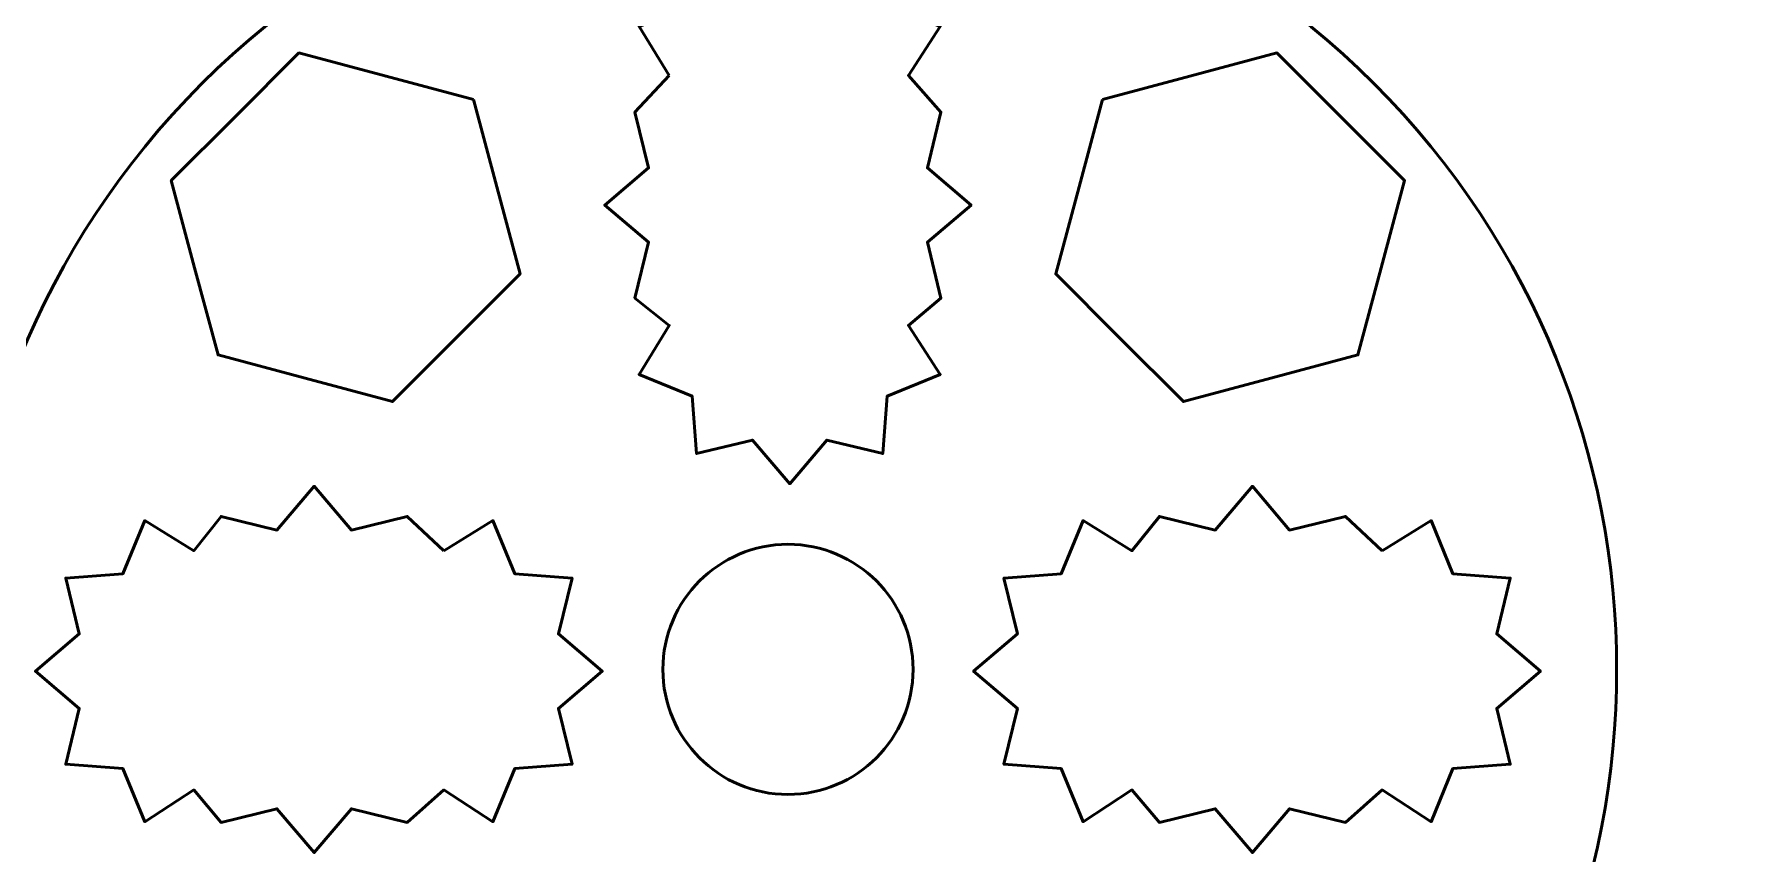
# Model space of a CAD drawing. Header units: centimetres. Extents: x -21 to 0, y -29.7 to 0.
# Drawn here: x -11.41 to -5.94, y -13.69 to -11.07 of the extents above; entities that cross this region are included whole.
import ezdxf

# ---------------------------------------------------------------- set-up
doc = ezdxf.new("R2010")
doc.units = ezdxf.units.CM
doc.header["$MEASUREMENT"] = 0
doc.layers.add('Layer 1', color=7, linetype='Continuous')

msp = doc.modelspace()

# ---------------------------------------------------------------- linework, layer by layer
at = {"layer": 'Layer 1', "color": 22, "lineweight": 53}
msp.add_open_spline([(-21.00003, -29.19995), (-21.00003, -29.19995), (-21.00003, -0.49992), (-21.00003, -0.49992), (-21.00003, -0.49992), (-21.00003, -0.22295), (-20.77694, 0.00004), (-20.49994, 0.00004), (-20.49994, 0.00004), (-20.49994, 0.00004), (-0.50008, 0.00004), (-0.50008, 0.00004), (-0.50008, 0.00004), (-0.22294, 0.00004), (0.00002, -0.22295), (0.00002, -0.49992), (0.00002, -0.49992), (0.00002, -0.49992), (0.00002, -29.19995), (0.00002, -29.19995), (0.00002, -29.19995), (0.00002, -29.47695), (-0.22294, -29.70004), (-0.50008, -29.70004), (-0.50008, -29.70004), (-0.50008, -29.70004), (-20.49994, -29.70004), (-20.49994, -29.70004), (-20.49994, -29.70004), (-20.77694, -29.70004), (-21.00003, -29.47695), (-21.00003, -29.19995)], degree=3, knots=[0, 0, 0, 0, 0.125, 0.125, 0.125, 0.125, 0.25, 0.25, 0.25, 0.25, 0.375, 0.375, 0.375, 0.375, 0.5, 0.5, 0.5, 0.5, 0.625, 0.625, 0.625, 0.625, 0.75, 0.75, 0.75, 0.75, 0.875, 0.875, 0.875, 0.875, 1, 1, 1, 1], dxfattribs=at)
at = {"layer": 'Layer 1', "color": 114, "lineweight": 53}
msp.add_open_spline([(-7.12615, -11.22619), (-6.09145, -12.26089), (-6.09145, -13.93913), (-7.12618, -14.97386), (-7.12618, -14.97386), (-8.16088, -16.00856), (-9.83912, -16.00856), (-10.87382, -14.97386), (-10.87382, -14.97386), (-11.90854, -13.93913), (-11.90854, -12.26089), (-10.87384, -11.22619), (-10.87384, -11.22619), (-9.83912, -10.19146), (-8.16088, -10.19146), (-7.12615, -11.22619)], degree=3, knots=[0, 0, 0, 0, 0.25, 0.25, 0.25, 0.25, 0.5, 0.5, 0.5, 0.5, 0.75, 0.75, 0.75, 0.75, 1, 1, 1, 1], dxfattribs=at)
at = {"layer": 'Layer 1', "color": 250, "lineweight": 53}
for points, knots in [([(-9.37954, -11.20004), (-9.37954, -11.20004), (-9.48909, -11.31733), (-9.48909, -11.31733), (-9.48909, -11.31733), (-9.48909, -11.31733), (-9.44585, -11.49586), (-9.44585, -11.49586), (-9.44585, -11.49586), (-9.44585, -11.49586), (-9.58577, -11.61488), (-9.58577, -11.61488), (-9.58577, -11.61488), (-9.58577, -11.61488), (-9.44585, -11.73391), (-9.44585, -11.73391), (-9.44585, -11.73391), (-9.44585, -11.73391), (-9.48909, -11.91244), (-9.48909, -11.91244), (-9.48909, -11.91244), (-9.48909, -11.91244), (-9.37954, -12.00004), (-9.37954, -12.00004), (-9.37954, -12.00004), (-9.37954, -12.00004), (-9.47583, -12.15647), (-9.47583, -12.15647), (-9.47583, -12.15647), (-9.47583, -12.15647), (-9.30598, -12.22643), (-9.30598, -12.22643), (-9.30598, -12.22643), (-9.30598, -12.22643), (-9.29194, -12.40959), (-9.29194, -12.40959), (-9.29194, -12.40959), (-9.29194, -12.40959), (-9.11341, -12.36635), (-9.11341, -12.36635), (-9.11341, -12.36635), (-9.11341, -12.36635), (-8.99438, -12.50627), (-8.99438, -12.50627), (-8.99438, -12.50627), (-8.99438, -12.50627), (-8.87536, -12.36635), (-8.87536, -12.36635), (-8.87536, -12.36635), (-8.87536, -12.36635), (-8.69683, -12.40959), (-8.69683, -12.40959), (-8.69683, -12.40959), (-8.69683, -12.40959), (-8.68278, -12.22643), (-8.68278, -12.22643), (-8.68278, -12.22643), (-8.68278, -12.22643), (-8.51294, -12.15647), (-8.51294, -12.15647), (-8.51294, -12.15647), (-8.51294, -12.15647), (-8.61483, -12.00004), (-8.61483, -12.00004), (-8.61483, -12.00004), (-8.61483, -12.00004), (-8.51088, -11.91244), (-8.51088, -11.91244), (-8.51088, -11.91244), (-8.51088, -11.91244), (-8.55412, -11.73391), (-8.55412, -11.73391), (-8.55412, -11.73391), (-8.55412, -11.73391), (-8.4142, -11.61488), (-8.4142, -11.61488), (-8.4142, -11.61488), (-8.4142, -11.61488), (-8.55412, -11.49586), (-8.55412, -11.49586), (-8.55412, -11.49586), (-8.55412, -11.49586), (-8.51088, -11.31733), (-8.51088, -11.31733), (-8.51088, -11.31733), (-8.51088, -11.31733), (-8.61483, -11.20004), (-8.61483, -11.20004), (-8.61483, -11.20004), (-8.61483, -11.20004), (-8.51294, -11.04361), (-8.51294, -11.04361), (-8.51294, -11.04361), (-8.51294, -11.04361), (-8.68278, -10.97365), (-8.68278, -10.97365), (-8.68278, -10.97365), (-8.68278, -10.97365), (-8.69683, -10.79049), (-8.69683, -10.79049), (-8.69683, -10.79049), (-8.69683, -10.79049), (-8.87536, -10.83373), (-8.87536, -10.83373), (-8.87536, -10.83373), (-8.87536, -10.83373), (-8.99438, -10.69381), (-8.99438, -10.69381), (-8.99438, -10.69381), (-8.99438, -10.69381), (-9.11341, -10.83373), (-9.11341, -10.83373), (-9.11341, -10.83373), (-9.11341, -10.83373), (-9.29194, -10.79049), (-9.29194, -10.79049), (-9.29194, -10.79049), (-9.29194, -10.79049), (-9.30598, -10.97365), (-9.30598, -10.97365), (-9.30598, -10.97365), (-9.30598, -10.97365), (-9.47583, -11.04361), (-9.47583, -11.04361), (-9.47583, -11.04361), (-9.47583, -11.04361), (-9.37954, -11.20004), (-9.37954, -11.20004)], [0, 0, 0, 0, 0.03125, 0.03125, 0.03125, 0.03125, 0.0625, 0.0625, 0.0625, 0.0625, 0.09375, 0.09375, 0.09375, 0.09375, 0.125, 0.125, 0.125, 0.125, 0.15625, 0.15625, 0.15625, 0.15625, 0.1875, 0.1875, 0.1875, 0.1875, 0.21875, 0.21875, 0.21875, 0.21875, 0.25, 0.25, 0.25, 0.25, 0.28125, 0.28125, 0.28125, 0.28125, 0.3125, 0.3125, 0.3125, 0.3125, 0.34375, 0.34375, 0.34375, 0.34375, 0.375, 0.375, 0.375, 0.375, 0.40625, 0.40625, 0.40625, 0.40625, 0.4375, 0.4375, 0.4375, 0.4375, 0.46875, 0.46875, 0.46875, 0.46875, 0.5, 0.5, 0.5, 0.5, 0.53125, 0.53125, 0.53125, 0.53125, 0.5625, 0.5625, 0.5625, 0.5625, 0.59375, 0.59375, 0.59375, 0.59375, 0.625, 0.625, 0.625, 0.625, 0.65625, 0.65625, 0.65625, 0.65625, 0.6875, 0.6875, 0.6875, 0.6875, 0.71875, 0.71875, 0.71875, 0.71875, 0.75, 0.75, 0.75, 0.75, 0.78125, 0.78125, 0.78125, 0.78125, 0.8125, 0.8125, 0.8125, 0.8125, 0.84375, 0.84375, 0.84375, 0.84375, 0.875, 0.875, 0.875, 0.875, 0.90625, 0.90625, 0.90625, 0.90625, 0.9375, 0.9375, 0.9375, 0.9375, 0.96875, 0.96875, 0.96875, 0.96875, 1, 1, 1, 1]), ([(-10.00597, -11.27755), (-10.00597, -11.27755), (-9.93125, -11.55638), (-9.93125, -11.55638), (-9.93125, -11.55638), (-9.93125, -11.55638), (-9.85654, -11.83523), (-9.85654, -11.83523), (-9.85654, -11.83523), (-9.85654, -11.83523), (-10.06066, -12.03935), (-10.06066, -12.03935), (-10.06066, -12.03935), (-10.06066, -12.03935), (-10.26478, -12.24347), (-10.26478, -12.24347), (-10.26478, -12.24347), (-10.26478, -12.24347), (-10.54363, -12.16876), (-10.54363, -12.16876), (-10.54363, -12.16876), (-10.54363, -12.16876), (-10.82246, -12.09404), (-10.82246, -12.09404), (-10.82246, -12.09404), (-10.82246, -12.09404), (-10.89717, -11.81521), (-10.89717, -11.81521), (-10.89717, -11.81521), (-10.89717, -11.81521), (-10.97189, -11.53637), (-10.97189, -11.53637), (-10.97189, -11.53637), (-10.97189, -11.53637), (-10.76777, -11.33224), (-10.76777, -11.33224), (-10.76777, -11.33224), (-10.76777, -11.33224), (-10.56364, -11.12812), (-10.56364, -11.12812), (-10.56364, -11.12812), (-10.56364, -11.12812), (-10.2848, -11.20284), (-10.2848, -11.20284), (-10.2848, -11.20284), (-10.2848, -11.20284), (-10.00597, -11.27755), (-10.00597, -11.27755)], [0, 0, 0, 0, 0.0833333, 0.0833333, 0.0833333, 0.0833333, 0.1666667, 0.1666667, 0.1666667, 0.1666667, 0.25, 0.25, 0.25, 0.25, 0.3333333, 0.3333333, 0.3333333, 0.3333333, 0.4166667, 0.4166667, 0.4166667, 0.4166667, 0.5, 0.5, 0.5, 0.5, 0.5833333, 0.5833333, 0.5833333, 0.5833333, 0.6666667, 0.6666667, 0.6666667, 0.6666667, 0.75, 0.75, 0.75, 0.75, 0.8333333, 0.8333333, 0.8333333, 0.8333333, 0.9166667, 0.9166667, 0.9166667, 0.9166667, 1, 1, 1, 1]), ([(-7.99403, -11.27755), (-7.99403, -11.27755), (-7.7152, -11.20284), (-7.7152, -11.20284), (-7.7152, -11.20284), (-7.7152, -11.20284), (-7.43636, -11.12812), (-7.43636, -11.12812), (-7.43636, -11.12812), (-7.43636, -11.12812), (-7.23223, -11.33224), (-7.23223, -11.33224), (-7.23223, -11.33224), (-7.23223, -11.33224), (-7.02811, -11.53637), (-7.02811, -11.53637), (-7.02811, -11.53637), (-7.02811, -11.53637), (-7.10283, -11.81521), (-7.10283, -11.81521), (-7.10283, -11.81521), (-7.10283, -11.81521), (-7.17754, -12.09404), (-7.17754, -12.09404), (-7.17754, -12.09404), (-7.17754, -12.09404), (-7.45637, -12.16876), (-7.45637, -12.16876), (-7.45637, -12.16876), (-7.45637, -12.16876), (-7.73522, -12.24347), (-7.73522, -12.24347), (-7.73522, -12.24347), (-7.73522, -12.24347), (-7.93934, -12.03935), (-7.93934, -12.03935), (-7.93934, -12.03935), (-7.93934, -12.03935), (-8.14346, -11.83523), (-8.14346, -11.83523), (-8.14346, -11.83523), (-8.14346, -11.83523), (-8.06875, -11.55638), (-8.06875, -11.55638), (-8.06875, -11.55638), (-8.06875, -11.55638), (-7.99403, -11.27755), (-7.99403, -11.27755)], [0, 0, 0, 0, 0.0833333, 0.0833333, 0.0833333, 0.0833333, 0.1666667, 0.1666667, 0.1666667, 0.1666667, 0.25, 0.25, 0.25, 0.25, 0.3333333, 0.3333333, 0.3333333, 0.3333333, 0.4166667, 0.4166667, 0.4166667, 0.4166667, 0.5, 0.5, 0.5, 0.5, 0.5833333, 0.5833333, 0.5833333, 0.5833333, 0.6666667, 0.6666667, 0.6666667, 0.6666667, 0.75, 0.75, 0.75, 0.75, 0.8333333, 0.8333333, 0.8333333, 0.8333333, 0.9166667, 0.9166667, 0.9166667, 0.9166667, 1, 1, 1, 1]), ([(-10.09999, -12.72049), (-10.09999, -12.72049), (-10.21728, -12.61094), (-10.21728, -12.61094), (-10.21728, -12.61094), (-10.21728, -12.61094), (-10.39581, -12.65418), (-10.39581, -12.65418), (-10.39581, -12.65418), (-10.39581, -12.65418), (-10.51483, -12.51426), (-10.51483, -12.51426), (-10.51483, -12.51426), (-10.51483, -12.51426), (-10.63386, -12.65418), (-10.63386, -12.65418), (-10.63386, -12.65418), (-10.63386, -12.65418), (-10.81239, -12.61094), (-10.81239, -12.61094), (-10.81239, -12.61094), (-10.81239, -12.61094), (-10.89999, -12.72049), (-10.89999, -12.72049), (-10.89999, -12.72049), (-10.89999, -12.72049), (-11.05642, -12.6242), (-11.05642, -12.6242), (-11.05642, -12.6242), (-11.05642, -12.6242), (-11.12638, -12.79405), (-11.12638, -12.79405), (-11.12638, -12.79405), (-11.12638, -12.79405), (-11.30954, -12.80809), (-11.30954, -12.80809), (-11.30954, -12.80809), (-11.30954, -12.80809), (-11.2663, -12.98662), (-11.2663, -12.98662), (-11.2663, -12.98662), (-11.2663, -12.98662), (-11.40622, -13.10565), (-11.40622, -13.10565), (-11.40622, -13.10565), (-11.40622, -13.10565), (-11.2663, -13.22467), (-11.2663, -13.22467), (-11.2663, -13.22467), (-11.2663, -13.22467), (-11.30954, -13.4032), (-11.30954, -13.4032), (-11.30954, -13.4032), (-11.30954, -13.4032), (-11.12638, -13.41725), (-11.12638, -13.41725), (-11.12638, -13.41725), (-11.12638, -13.41725), (-11.05642, -13.58709), (-11.05642, -13.58709), (-11.05642, -13.58709), (-11.05642, -13.58709), (-10.89999, -13.4852), (-10.89999, -13.4852), (-10.89999, -13.4852), (-10.89999, -13.4852), (-10.81239, -13.58915), (-10.81239, -13.58915), (-10.81239, -13.58915), (-10.81239, -13.58915), (-10.63386, -13.54591), (-10.63386, -13.54591), (-10.63386, -13.54591), (-10.63386, -13.54591), (-10.51483, -13.68583), (-10.51483, -13.68583), (-10.51483, -13.68583), (-10.51483, -13.68583), (-10.39581, -13.54591), (-10.39581, -13.54591), (-10.39581, -13.54591), (-10.39581, -13.54591), (-10.21728, -13.58915), (-10.21728, -13.58915), (-10.21728, -13.58915), (-10.21728, -13.58915), (-10.09999, -13.4852), (-10.09999, -13.4852), (-10.09999, -13.4852), (-10.09999, -13.4852), (-9.94356, -13.58709), (-9.94356, -13.58709), (-9.94356, -13.58709), (-9.94356, -13.58709), (-9.8736, -13.41725), (-9.8736, -13.41725), (-9.8736, -13.41725), (-9.8736, -13.41725), (-9.69044, -13.4032), (-9.69044, -13.4032), (-9.69044, -13.4032), (-9.69044, -13.4032), (-9.73368, -13.22467), (-9.73368, -13.22467), (-9.73368, -13.22467), (-9.73368, -13.22467), (-9.59376, -13.10565), (-9.59376, -13.10565), (-9.59376, -13.10565), (-9.59376, -13.10565), (-9.73368, -12.98662), (-9.73368, -12.98662), (-9.73368, -12.98662), (-9.73368, -12.98662), (-9.69044, -12.80809), (-9.69044, -12.80809), (-9.69044, -12.80809), (-9.69044, -12.80809), (-9.8736, -12.79405), (-9.8736, -12.79405), (-9.8736, -12.79405), (-9.8736, -12.79405), (-9.94356, -12.6242), (-9.94356, -12.6242), (-9.94356, -12.6242), (-9.94356, -12.6242), (-10.09999, -12.72049), (-10.09999, -12.72049)], [0, 0, 0, 0, 0.03125, 0.03125, 0.03125, 0.03125, 0.0625, 0.0625, 0.0625, 0.0625, 0.09375, 0.09375, 0.09375, 0.09375, 0.125, 0.125, 0.125, 0.125, 0.15625, 0.15625, 0.15625, 0.15625, 0.1875, 0.1875, 0.1875, 0.1875, 0.21875, 0.21875, 0.21875, 0.21875, 0.25, 0.25, 0.25, 0.25, 0.28125, 0.28125, 0.28125, 0.28125, 0.3125, 0.3125, 0.3125, 0.3125, 0.34375, 0.34375, 0.34375, 0.34375, 0.375, 0.375, 0.375, 0.375, 0.40625, 0.40625, 0.40625, 0.40625, 0.4375, 0.4375, 0.4375, 0.4375, 0.46875, 0.46875, 0.46875, 0.46875, 0.5, 0.5, 0.5, 0.5, 0.53125, 0.53125, 0.53125, 0.53125, 0.5625, 0.5625, 0.5625, 0.5625, 0.59375, 0.59375, 0.59375, 0.59375, 0.625, 0.625, 0.625, 0.625, 0.65625, 0.65625, 0.65625, 0.65625, 0.6875, 0.6875, 0.6875, 0.6875, 0.71875, 0.71875, 0.71875, 0.71875, 0.75, 0.75, 0.75, 0.75, 0.78125, 0.78125, 0.78125, 0.78125, 0.8125, 0.8125, 0.8125, 0.8125, 0.84375, 0.84375, 0.84375, 0.84375, 0.875, 0.875, 0.875, 0.875, 0.90625, 0.90625, 0.90625, 0.90625, 0.9375, 0.9375, 0.9375, 0.9375, 0.96875, 0.96875, 0.96875, 0.96875, 1, 1, 1, 1]), ([(-7.09999, -12.72049), (-7.09999, -12.72049), (-7.21728, -12.61094), (-7.21728, -12.61094), (-7.21728, -12.61094), (-7.21728, -12.61094), (-7.39581, -12.65418), (-7.39581, -12.65418), (-7.39581, -12.65418), (-7.39581, -12.65418), (-7.51483, -12.51426), (-7.51483, -12.51426), (-7.51483, -12.51426), (-7.51483, -12.51426), (-7.63386, -12.65418), (-7.63386, -12.65418), (-7.63386, -12.65418), (-7.63386, -12.65418), (-7.81239, -12.61094), (-7.81239, -12.61094), (-7.81239, -12.61094), (-7.81239, -12.61094), (-7.89999, -12.72049), (-7.89999, -12.72049), (-7.89999, -12.72049), (-7.89999, -12.72049), (-8.05642, -12.6242), (-8.05642, -12.6242), (-8.05642, -12.6242), (-8.05642, -12.6242), (-8.12638, -12.79405), (-8.12638, -12.79405), (-8.12638, -12.79405), (-8.12638, -12.79405), (-8.30954, -12.80809), (-8.30954, -12.80809), (-8.30954, -12.80809), (-8.30954, -12.80809), (-8.2663, -12.98662), (-8.2663, -12.98662), (-8.2663, -12.98662), (-8.2663, -12.98662), (-8.40622, -13.10565), (-8.40622, -13.10565), (-8.40622, -13.10565), (-8.40622, -13.10565), (-8.2663, -13.22467), (-8.2663, -13.22467), (-8.2663, -13.22467), (-8.2663, -13.22467), (-8.30954, -13.4032), (-8.30954, -13.4032), (-8.30954, -13.4032), (-8.30954, -13.4032), (-8.12638, -13.41725), (-8.12638, -13.41725), (-8.12638, -13.41725), (-8.12638, -13.41725), (-8.05642, -13.58709), (-8.05642, -13.58709), (-8.05642, -13.58709), (-8.05642, -13.58709), (-7.89999, -13.4852), (-7.89999, -13.4852), (-7.89999, -13.4852), (-7.89999, -13.4852), (-7.81239, -13.58915), (-7.81239, -13.58915), (-7.81239, -13.58915), (-7.81239, -13.58915), (-7.63386, -13.54591), (-7.63386, -13.54591), (-7.63386, -13.54591), (-7.63386, -13.54591), (-7.51483, -13.68583), (-7.51483, -13.68583), (-7.51483, -13.68583), (-7.51483, -13.68583), (-7.39581, -13.54591), (-7.39581, -13.54591), (-7.39581, -13.54591), (-7.39581, -13.54591), (-7.21728, -13.58915), (-7.21728, -13.58915), (-7.21728, -13.58915), (-7.21728, -13.58915), (-7.09999, -13.4852), (-7.09999, -13.4852), (-7.09999, -13.4852), (-7.09999, -13.4852), (-6.94356, -13.58709), (-6.94356, -13.58709), (-6.94356, -13.58709), (-6.94356, -13.58709), (-6.8736, -13.41725), (-6.8736, -13.41725), (-6.8736, -13.41725), (-6.8736, -13.41725), (-6.69044, -13.4032), (-6.69044, -13.4032), (-6.69044, -13.4032), (-6.69044, -13.4032), (-6.73368, -13.22467), (-6.73368, -13.22467), (-6.73368, -13.22467), (-6.73368, -13.22467), (-6.59376, -13.10565), (-6.59376, -13.10565), (-6.59376, -13.10565), (-6.59376, -13.10565), (-6.73368, -12.98662), (-6.73368, -12.98662), (-6.73368, -12.98662), (-6.73368, -12.98662), (-6.69044, -12.80809), (-6.69044, -12.80809), (-6.69044, -12.80809), (-6.69044, -12.80809), (-6.8736, -12.79405), (-6.8736, -12.79405), (-6.8736, -12.79405), (-6.8736, -12.79405), (-6.94356, -12.6242), (-6.94356, -12.6242), (-6.94356, -12.6242), (-6.94356, -12.6242), (-7.09999, -12.72049), (-7.09999, -12.72049)], [0, 0, 0, 0, 0.03125, 0.03125, 0.03125, 0.03125, 0.0625, 0.0625, 0.0625, 0.0625, 0.09375, 0.09375, 0.09375, 0.09375, 0.125, 0.125, 0.125, 0.125, 0.15625, 0.15625, 0.15625, 0.15625, 0.1875, 0.1875, 0.1875, 0.1875, 0.21875, 0.21875, 0.21875, 0.21875, 0.25, 0.25, 0.25, 0.25, 0.28125, 0.28125, 0.28125, 0.28125, 0.3125, 0.3125, 0.3125, 0.3125, 0.34375, 0.34375, 0.34375, 0.34375, 0.375, 0.375, 0.375, 0.375, 0.40625, 0.40625, 0.40625, 0.40625, 0.4375, 0.4375, 0.4375, 0.4375, 0.46875, 0.46875, 0.46875, 0.46875, 0.5, 0.5, 0.5, 0.5, 0.53125, 0.53125, 0.53125, 0.53125, 0.5625, 0.5625, 0.5625, 0.5625, 0.59375, 0.59375, 0.59375, 0.59375, 0.625, 0.625, 0.625, 0.625, 0.65625, 0.65625, 0.65625, 0.65625, 0.6875, 0.6875, 0.6875, 0.6875, 0.71875, 0.71875, 0.71875, 0.71875, 0.75, 0.75, 0.75, 0.75, 0.78125, 0.78125, 0.78125, 0.78125, 0.8125, 0.8125, 0.8125, 0.8125, 0.84375, 0.84375, 0.84375, 0.84375, 0.875, 0.875, 0.875, 0.875, 0.90625, 0.90625, 0.90625, 0.90625, 0.9375, 0.9375, 0.9375, 0.9375, 0.96875, 0.96875, 0.96875, 0.96875, 1, 1, 1, 1]), ([(-9, -12.69998), (-8.77912, -12.69998), (-8.59999, -12.87911), (-8.59999, -13.09998), (-8.59999, -13.09998), (-8.59999, -13.32086), (-8.77912, -13.49999), (-9, -13.49999), (-9, -13.49999), (-9.22088, -13.49999), (-9.4, -13.32086), (-9.4, -13.09998), (-9.4, -13.09998), (-9.4, -12.87911), (-9.22088, -12.69998), (-9, -12.69998)], [0, 0, 0, 0, 0.25, 0.25, 0.25, 0.25, 0.5, 0.5, 0.5, 0.5, 0.75, 0.75, 0.75, 0.75, 1, 1, 1, 1])]:
    msp.add_open_spline(points, degree=3, knots=knots, dxfattribs=at)

doc.saveas('drawing.dxf')
